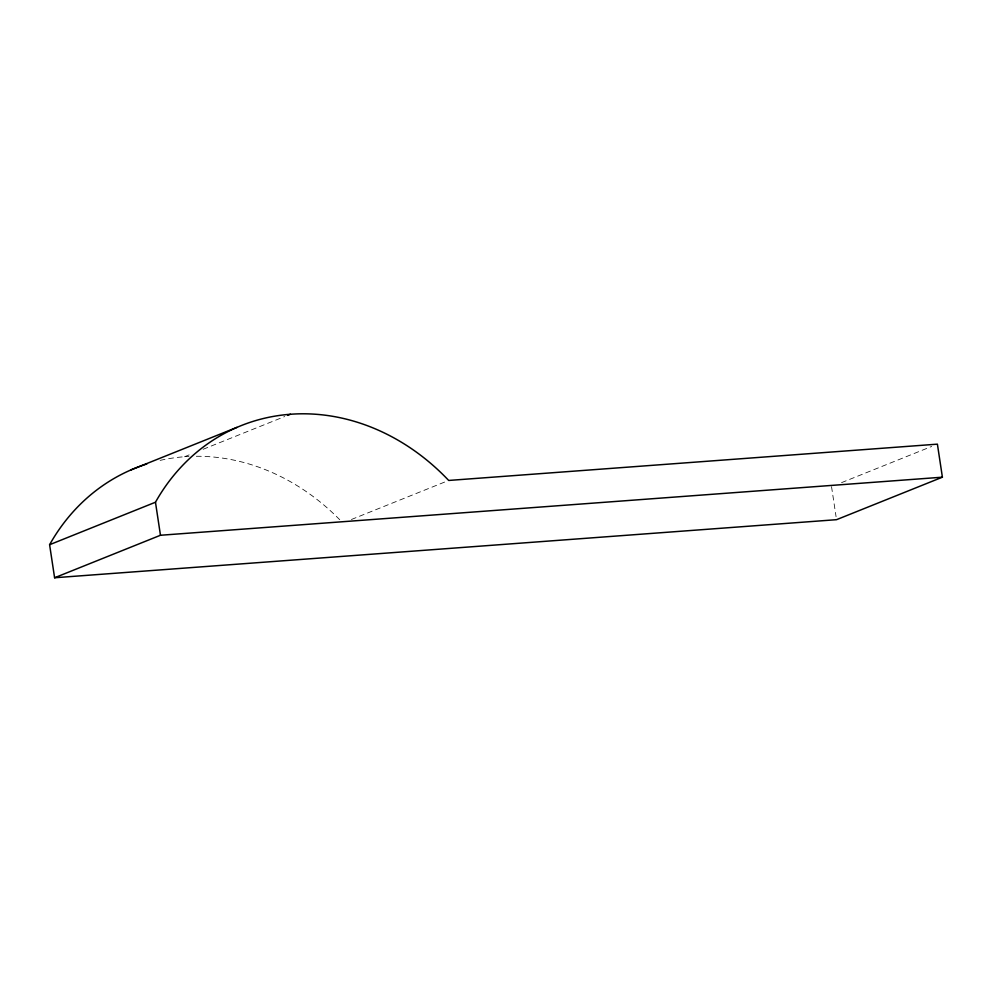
<?xml version="1.0" encoding="UTF-8"?>
<svg xmlns="http://www.w3.org/2000/svg" width="992" height="992" viewBox="0 0 992 992"><rect width="100%" height="100%" fill="white"/><g stroke="black" fill="none" stroke-linecap="round" stroke-linejoin="round"><path stroke-width="0.74" stroke-dasharray="4.96 3.72" d="M184.549 456.742L190.278 454.448M203.149 449.277L284.704 416.541M351.404 519.498L445.83 481.591M841.551 482.633L931.686 446.45M831.532 486.65L836.07 516.683M160.134 460.375A219.976 189.546 68.1 0 1 188.951 456.469M196.329 456.27A219.976 189.546 68.1 0 1 339.735 519.734"/><path stroke-width="1.49" d="M131.031 469.886L236.89 427.391M287.568 415.388L290.42 414.247M49.6 544.72L155.471 502.225A219.976 189.546 68.1 0 1 448.694 480.45L937.403 444.156L942.4 477.189L836.529 519.684L54.597 577.753L49.6 544.72A219.976 189.546 68.1 0 1 146.816 463.983M54.597 577.753L160.468 535.258L942.4 477.189M155.471 502.225L160.468 535.258"/></g></svg>
